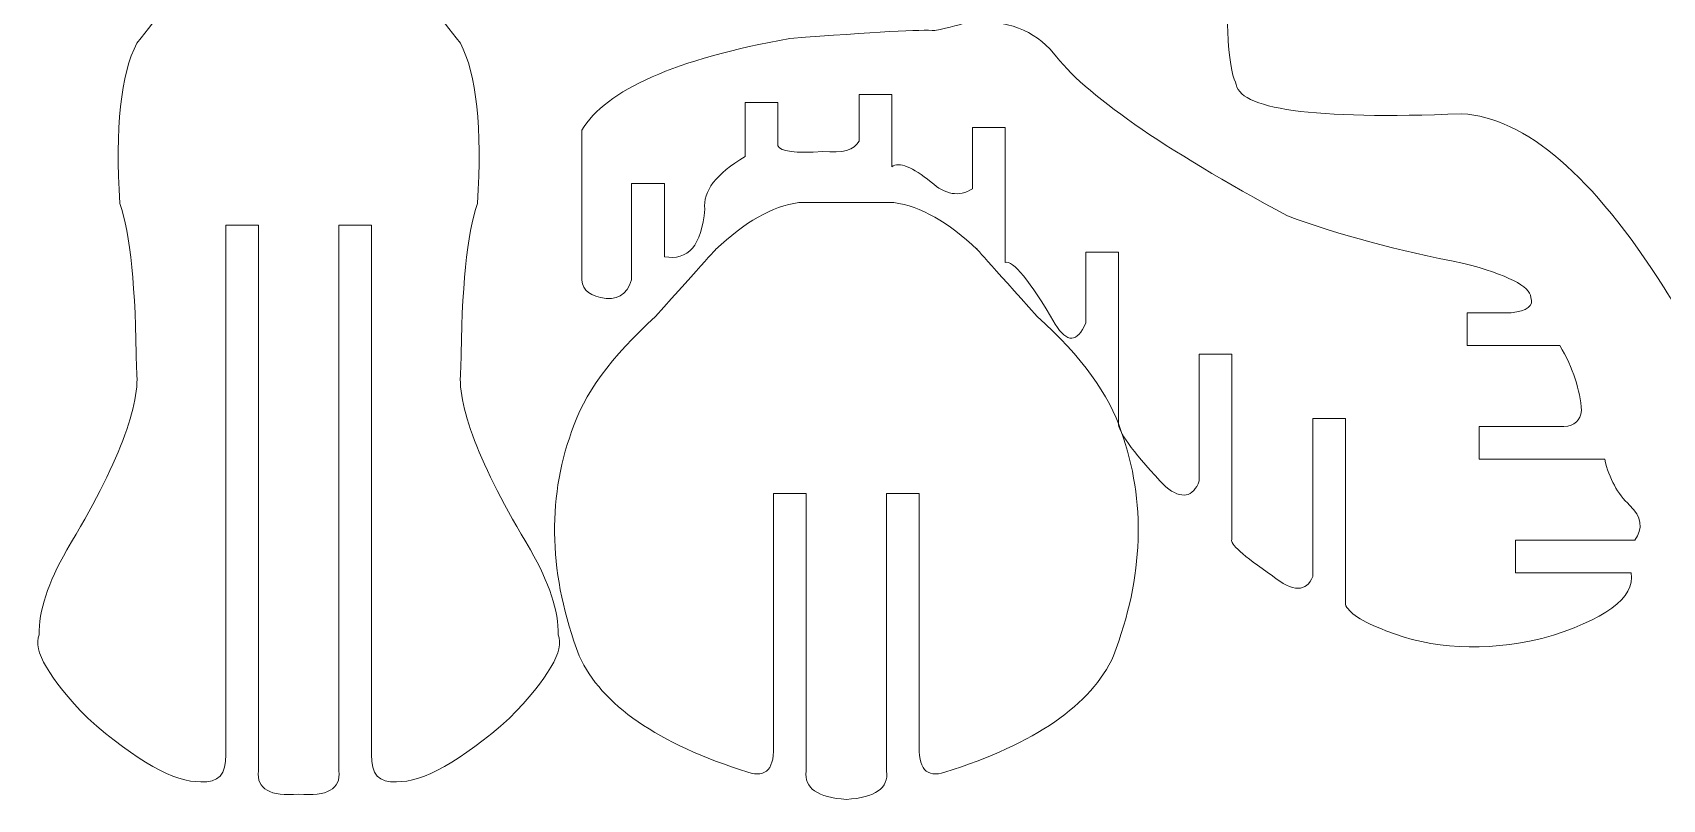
# Model space of a CAD drawing. Header units: inches. Extents: x -288 to 1, y -75 to 219.
# Drawn here: x -287.5 to -149.5, y -74.2 to -9.2 of the extents above; entities that cross this region are included whole.
import ezdxf

# ---------------------------------------------------------------- set-up
doc = ezdxf.new("R2010")
doc.units = ezdxf.units.IN
doc.header["$MEASUREMENT"] = 0
doc.layers.add('Layer 1', color=7, linetype='Continuous')

msp = doc.modelspace()

# ---------------------------------------------------------------- linework, layer by layer
at = {"layer": 'Layer 1', "color": 1, "lineweight": 9}
for points, knots in [([(-130.741, -70.9785), (-130.7276, -72.4037), (-131.575, -73.0919), (-133.2841, -73.044), (-133.2841, -73.044), (-135.0416, -72.74), (-138.0775, -70.2263), (-142.3916, -65.5033), (-142.3916, -65.5033), (-146.4327, -60.1809), (-147.9501, -53.9804), (-146.9435, -46.902), (-146.9435, -46.902), (-145.7624, -40.518), (-146.5604, -35.1553), (-149.3374, -30.8144), (-149.3374, -30.8144), (-155.3703, -21.3023), (-161.084, -16.3866), (-166.4784, -16.0672), (-166.4784, -16.0672), (-179.1187, -16.5783), (-185.5026, -15.6846), (-185.6303, -13.3862), (-185.6303, -13.3862), (-186.3006, -12.237), (-186.5241, -7.6406), (-186.3006, 0.403), (-186.3006, 0.403), (-186.0609, 1.4638), (-185.15, 2.5004), (-183.5682, 3.5129), (-183.5682, 3.5129), (-182.6894, 4.5694), (-182.0341, 5.6262), (-181.6028, 6.6825), (-181.6028, 6.6825), (-180.776, 7.6911), (-180.0689, 7.8995), (-179.4819, 7.3073)], [0, 0, 0, 0, 0.1, 0.1, 0.1, 0.10000001, 0.2, 0.2, 0.2, 0.20000001, 0.3, 0.3, 0.3, 0.30000001, 0.4, 0.4, 0.4, 0.40000001, 0.5, 0.5, 0.5, 0.50000001, 0.6, 0.6, 0.6, 0.60000001, 0.7, 0.7, 0.7, 0.70000001, 0.8, 0.8, 0.8, 0.80000001, 0.9, 0.9, 0.9, 0.90000001, 1, 1, 1, 1]), ([(-271.1711, -70.3516), (-271.101, -72.0165), (-271.8019, -72.7849), (-273.2739, -72.6569), (-273.2739, -72.6569), (-275.5106, -72.7211), (-278.7061, -70.9281), (-282.861, -67.2778), (-282.861, -67.2778), (-286.1526, -63.868), (-287.5267, -61.5147), (-286.9833, -60.2177), (-286.9833, -60.2177), (-286.9993, -58.2005), (-286.2164, -55.7991), (-284.6345, -53.0135), (-284.6345, -53.0135), (-280.2723, -45.7774), (-278.3069, -40.6543), (-278.7384, -37.6445), (-278.7384, -37.6445), (-278.7863, -30.8409), (-279.2499, -26.1819), (-280.1287, -23.6684), (-280.1287, -23.6684), (-280.5437, -17.2487), (-280.0645, -12.718), (-278.6906, -10.0764), (-278.6906, -10.0764), (-276.7571, -7.6754), (-275.8781, -6.3624), (-276.0541, -6.1382), (-276.0541, -6.1382), (-276.0698, -5.0815), (-275.5426, -3.961), (-274.4723, -2.7761), (-274.4723, -2.7761), (-270.9216, 2.4747), (-267.7613, 4.9724), (-264.9915, 4.7163)], [0, 0, 0, 0, 0.1, 0.1, 0.1, 0.10000001, 0.2, 0.2, 0.2, 0.20000001, 0.3, 0.3, 0.3, 0.30000001, 0.4, 0.4, 0.4, 0.40000001, 0.5, 0.5, 0.5, 0.50000001, 0.6, 0.6, 0.6, 0.60000001, 0.7, 0.7, 0.7, 0.70000001, 0.8, 0.8, 0.8, 0.80000001, 0.9, 0.9, 0.9, 0.90000001, 1, 1, 1, 1]), ([(-258.8119, -70.3516), (-258.8819, -72.0165), (-258.1811, -72.7849), (-256.7091, -72.6569), (-256.7091, -72.6569), (-254.4723, -72.7211), (-251.2768, -70.9281), (-247.122, -67.2778), (-247.122, -67.2778), (-243.8304, -63.868), (-242.4563, -61.5147), (-242.9997, -60.2177), (-242.9997, -60.2177), (-242.9837, -58.2005), (-243.7665, -55.7991), (-245.3485, -53.0135), (-245.3485, -53.0135), (-249.7106, -45.7774), (-251.676, -40.6543), (-251.2445, -37.6445), (-251.2445, -37.6445), (-251.1967, -30.8409), (-250.733, -26.1819), (-249.8543, -23.6684), (-249.8543, -23.6684), (-249.4393, -17.2487), (-249.9185, -12.718), (-251.2924, -10.0764), (-251.2924, -10.0764), (-253.2259, -7.6754), (-254.1049, -6.3624), (-253.9289, -6.1382), (-253.9289, -6.1382), (-253.9132, -5.0815), (-254.4404, -3.961), (-255.5107, -2.7761), (-255.5107, -2.7761), (-259.0614, 2.4747), (-262.2217, 4.9724), (-264.9915, 4.7163)], [0, 0, 0, 0, 0.1, 0.1, 0.1, 0.10000001, 0.2, 0.2, 0.2, 0.20000001, 0.3, 0.3, 0.3, 0.30000001, 0.4, 0.4, 0.4, 0.40000001, 0.5, 0.5, 0.5, 0.50000001, 0.6, 0.6, 0.6, 0.60000001, 0.7, 0.7, 0.7, 0.70000001, 0.8, 0.8, 0.8, 0.80000001, 0.9, 0.9, 0.9, 0.90000001, 1, 1, 1, 1]), ([(-223.3771, -9.6819), (-216.2273, -9.1393), (-212.1417, -8.9158), (-211.1199, -9.0116), (-211.1199, -9.0116), (-209.8431, -8.7442), (-208.8409, -8.4843), (-208.114, -8.2328), (-208.114, -8.2328), (-205.0242, -8.1048), (-202.6707, -8.9997), (-201.0539, -10.9172), (-201.0539, -10.9172), (-198.48, -14.3739), (-191.8763, -18.9737), (-181.2431, -24.7162), (-181.2431, -24.7162), (-176.902, -26.3121), (-171.9225, -27.6528), (-166.3046, -28.7381), (-166.3046, -28.7381), (-162.5994, -29.7077), (-160.7025, -30.6704), (-160.6143, -31.6252), (-160.6143, -31.6252), (-160.3741, -32.344), (-160.9343, -32.7755), (-162.2952, -32.9196)], [0, 0, 0, 0, 0.14285714, 0.14285714, 0.14285714, 0.14285715, 0.28571429, 0.28571429, 0.28571429, 0.2857143, 0.42857143, 0.42857143, 0.42857143, 0.42857144, 0.57142857, 0.57142857, 0.57142857, 0.57142858, 0.71428571, 0.71428571, 0.71428571, 0.71428572, 0.85714286, 0.85714286, 0.85714286, 0.85714287, 1, 1, 1, 1]), ([(-227.181, -19.6894), (-227.181, -19.6894), (-227.181, -15.1046), (-227.181, -15.1046), (-227.181, -15.1046), (-227.181, -15.1046), (-224.4126, -15.1046), (-224.4126, -15.1046), (-224.4126, -15.1046), (-224.4126, -15.1046), (-224.4126, -18.7787), (-224.4126, -18.7787)], [0, 0, 0, 0, 0.33333333, 0.33333333, 0.33333333, 0.33333334, 0.66666667, 0.66666667, 0.66666667, 0.66666668, 1, 1, 1, 1]), ([(-217.5274, -18.395), (-217.5274, -18.395), (-217.5274, -14.4335), (-217.5274, -14.4335), (-217.5274, -14.4335), (-217.5274, -14.4335), (-214.759, -14.4335), (-214.759, -14.4335), (-214.759, -14.4335), (-214.759, -14.4335), (-214.759, -20.5522), (-214.759, -20.5522)], [0, 0, 0, 0, 0.33333333, 0.33333333, 0.33333333, 0.33333334, 0.66666667, 0.66666667, 0.66666667, 0.66666668, 1, 1, 1, 1]), ([(-236.7868, -30.1392), (-237.193, -31.4331), (-238.0754, -31.9289), (-239.434, -31.6252), (-239.434, -31.6252), (-240.5387, -31.3977), (-241.0672, -30.7893), (-241.0191, -29.8), (-241.0191, -29.8), (-241.0191, -24.9186), (-241.0193, -22.3379), (-241.0191, -17.4563)], [0, 0, 0, 0, 0.33333333, 0.33333333, 0.33333333, 0.33333334, 0.66666667, 0.66666667, 0.66666667, 0.66666668, 1, 1, 1, 1]), ([(-207.9219, -22.4216), (-207.9219, -22.4216), (-207.9219, -17.2138), (-207.9219, -17.2138), (-207.9219, -17.2138), (-207.9219, -17.2138), (-205.1534, -17.2138), (-205.1534, -17.2138), (-205.1534, -17.2138), (-205.1534, -17.2138), (-205.1534, -28.6532), (-205.1534, -28.6532)], [0, 0, 0, 0, 0.33333333, 0.33333333, 0.33333333, 0.33333334, 0.66666667, 0.66666667, 0.66666667, 0.66666668, 1, 1, 1, 1]), ([(-217.5274, -18.395), (-217.9118, -19.13), (-218.9364, -19.4178), (-220.6013, -19.258), (-220.6013, -19.258), (-222.917, -19.4176), (-224.1874, -19.258), (-224.4126, -18.7787)], [0, 0, 0, 0, 0.5, 0.5, 0.5, 0.50000001, 1, 1, 1, 1]), ([(-227.181, -19.6894), (-229.6307, -21.1433), (-230.7674, -22.6295), (-230.591, -24.1476), (-230.591, -24.1476), (-230.8577, -27.215), (-232, -28.557), (-234.0183, -28.174)], [0, 0, 0, 0, 0.5, 0.5, 0.5, 0.50000001, 1, 1, 1, 1]), ([(-207.9219, -22.4216), (-209.0587, -23.1246), (-210.2273, -22.9331), (-211.4278, -21.8465), (-211.4278, -21.8465), (-213.0071, -20.5522), (-214.1174, -20.1207), (-214.759, -20.5522)], [0, 0, 0, 0, 0.5, 0.5, 0.5, 0.50000001, 1, 1, 1, 1]), ([(-236.7868, -30.1392), (-236.7868, -30.1392), (-236.7868, -21.9592), (-236.7868, -21.9592), (-236.7868, -21.9592), (-236.7868, -21.9592), (-234.0183, -21.9592), (-234.0183, -21.9592), (-234.0183, -21.9592), (-234.0183, -21.9592), (-234.0183, -28.174), (-234.0183, -28.174)], [0, 0, 0, 0, 0.33333333, 0.33333333, 0.33333333, 0.33333334, 0.66666667, 0.66666667, 0.66666667, 0.66666668, 1, 1, 1, 1]), ([(-224.7773, -69.3504), (-224.6426, -71.5282), (-225.3647, -72.3604), (-226.9436, -71.8478), (-226.9436, -71.8478), (-234.5816, -69.4306), (-239.3431, -66.1485), (-241.2283, -62.0021), (-241.2283, -62.0021), (-243.784, -55.2374), (-243.9978, -48.8964), (-241.8692, -42.98), (-241.8692, -42.98), (-240.893, -39.8935), (-238.5221, -36.6444), (-234.7571, -33.2333), (-234.7571, -33.2333), (-230.8906, -28.9109), (-229.1967, -27.0216), (-229.6759, -27.566), (-229.6759, -27.566), (-227.2315, -25.2448), (-224.8826, -23.916), (-222.6297, -23.5797), (-222.6297, -23.5797), (-221.2866, -23.5797), (-219.943, -23.5797), (-218.5995, -23.5797)], [0, 0, 0, 0, 0.14285714, 0.14285714, 0.14285714, 0.14285715, 0.28571429, 0.28571429, 0.28571429, 0.2857143, 0.42857143, 0.42857143, 0.42857143, 0.42857144, 0.57142857, 0.57142857, 0.57142857, 0.57142858, 0.71428571, 0.71428571, 0.71428571, 0.71428572, 0.85714286, 0.85714286, 0.85714286, 0.85714287, 1, 1, 1, 1]), ([(-212.4216, -69.3504), (-212.5563, -71.5282), (-211.8342, -72.3604), (-210.2553, -71.8478), (-210.2553, -71.8478), (-202.6173, -69.4306), (-197.8558, -66.1485), (-195.9706, -62.0021), (-195.9706, -62.0021), (-193.4149, -55.2374), (-193.2012, -48.8964), (-195.3297, -42.98), (-195.3297, -42.98), (-196.306, -39.8935), (-198.6768, -36.6444), (-202.4418, -33.2333), (-202.4418, -33.2333), (-206.3084, -28.9109), (-208.0023, -27.0216), (-207.5231, -27.566), (-207.5231, -27.566), (-209.9675, -25.2448), (-212.3163, -23.916), (-214.5692, -23.5797), (-214.5692, -23.5797), (-215.9124, -23.5797), (-217.2559, -23.5797), (-218.5995, -23.5797)], [0, 0, 0, 0, 0.14285714, 0.14285714, 0.14285714, 0.14285715, 0.28571429, 0.28571429, 0.28571429, 0.2857143, 0.42857143, 0.42857143, 0.42857143, 0.42857144, 0.57142857, 0.57142857, 0.57142857, 0.57142858, 0.71428571, 0.71428571, 0.71428571, 0.71428572, 0.85714286, 0.85714286, 0.85714286, 0.85714287, 1, 1, 1, 1]), ([(-271.1711, -70.3512), (-271.1711, -70.3512), (-271.1711, -25.498), (-271.1711, -25.498), (-271.1711, -25.498), (-271.1711, -25.498), (-268.4019, -25.498), (-268.4019, -25.498), (-268.4019, -25.498), (-268.4019, -25.498), (-268.4019, -71.7442), (-268.4019, -71.7442)], [0, 0, 0, 0, 0.33333333, 0.33333333, 0.33333333, 0.33333334, 0.66666667, 0.66666667, 0.66666667, 0.66666668, 1, 1, 1, 1]), ([(-261.5811, -71.7442), (-261.5811, -71.7442), (-261.5811, -25.498), (-261.5811, -25.498), (-261.5811, -25.498), (-261.5811, -25.498), (-258.8119, -25.498), (-258.8119, -25.498), (-258.8119, -25.498), (-258.8119, -25.498), (-258.8119, -70.3512), (-258.8119, -70.3512)], [0, 0, 0, 0, 0.33333333, 0.33333333, 0.33333333, 0.33333334, 0.66666667, 0.66666667, 0.66666667, 0.66666668, 1, 1, 1, 1]), ([(-198.3161, -33.7824), (-199.0528, -35.4763), (-199.9174, -35.5082), (-200.91, -33.8783), (-200.91, -33.8783), (-203.0813, -30.1869), (-204.4957, -28.4453), (-205.1534, -28.6532)], [0, 0, 0, 0, 0.5, 0.5, 0.5, 0.50000001, 1, 1, 1, 1]), ([(-198.3161, -33.7824), (-198.3161, -33.7824), (-198.3161, -27.7997), (-198.3161, -27.7997), (-198.3161, -27.7997), (-198.3161, -27.7997), (-195.5477, -27.7997), (-195.5477, -27.7997), (-195.5477, -27.7997), (-195.5477, -27.7997), (-195.5477, -42.4107), (-195.5477, -42.4107)], [0, 0, 0, 0, 0.33333333, 0.33333333, 0.33333333, 0.33333334, 0.66666667, 0.66666667, 0.66666667, 0.66666668, 1, 1, 1, 1]), ([(-158.165, -35.688), (-158.165, -35.688), (-166.0236, -35.688), (-166.0236, -35.688), (-166.0236, -35.688), (-166.0236, -35.688), (-166.0236, -32.9196), (-166.0236, -32.9196), (-166.0236, -32.9196), (-166.0236, -32.9196), (-162.2952, -32.9196), (-162.2952, -32.9196)], [0, 0, 0, 0, 0.33333333, 0.33333333, 0.33333333, 0.33333334, 0.66666667, 0.66666667, 0.66666667, 0.66666668, 1, 1, 1, 1]), ([(-158.165, -35.688), (-157.0441, -37.633), (-156.4357, -39.4748), (-156.3398, -41.2125), (-156.3398, -41.2125), (-156.42, -42.0393), (-156.9161, -42.4907), (-157.8285, -42.5664)], [0, 0, 0, 0, 0.5, 0.5, 0.5, 0.50000001, 1, 1, 1, 1]), ([(-188.7106, -47.1564), (-188.7106, -47.1564), (-188.7106, -36.4282), (-188.7106, -36.4282), (-188.7106, -36.4282), (-188.7106, -36.4282), (-185.9421, -36.4282), (-185.9421, -36.4282), (-185.9421, -36.4282), (-185.9421, -36.4282), (-185.9421, -52.1452), (-185.9421, -52.1452)], [0, 0, 0, 0, 0.33333333, 0.33333333, 0.33333333, 0.33333334, 0.66666667, 0.66666667, 0.66666667, 0.66666668, 1, 1, 1, 1]), ([(-188.7106, -47.1564), (-189.239, -48.5786), (-190.1836, -48.7543), (-191.5443, -47.6837), (-191.5443, -47.6837), (-194.1161, -44.9674), (-195.4507, -43.2098), (-195.5477, -42.4107)], [0, 0, 0, 0, 0.5, 0.5, 0.5, 0.50000001, 1, 1, 1, 1]), ([(-179.1051, -55.2574), (-179.1051, -55.2574), (-179.1051, -41.8927), (-179.1051, -41.8927), (-179.1051, -41.8927), (-179.1051, -41.8927), (-176.3366, -41.8927), (-176.3366, -41.8927), (-176.3366, -41.8927), (-176.3366, -41.8927), (-176.3366, -57.6098), (-176.3366, -57.6098)], [0, 0, 0, 0, 0.33333333, 0.33333333, 0.33333333, 0.33333334, 0.66666667, 0.66666667, 0.66666667, 0.66666668, 1, 1, 1, 1]), ([(-154.3707, -45.3348), (-154.3707, -45.3348), (-165.0101, -45.3348), (-165.0101, -45.3348), (-165.0101, -45.3348), (-165.0101, -45.3348), (-165.0101, -42.5664), (-165.0101, -42.5664), (-165.0101, -42.5664), (-165.0101, -42.5664), (-157.8285, -42.5664), (-157.8285, -42.5664)], [0, 0, 0, 0, 0.33333333, 0.33333333, 0.33333333, 0.33333334, 0.66666667, 0.66666667, 0.66666667, 0.66666668, 1, 1, 1, 1]), ([(-154.3707, -45.3348), (-153.9863, -46.9803), (-153.2817, -48.2748), (-152.2573, -49.2176), (-152.2573, -49.2176), (-151.2487, -50.2044), (-151.1045, -51.1987), (-151.8251, -52.2013)], [0, 0, 0, 0, 0.5, 0.5, 0.5, 0.50000001, 1, 1, 1, 1]), ([(-224.7773, -69.3504), (-224.7773, -69.3504), (-224.7773, -48.2405), (-224.7773, -48.2405), (-224.7773, -48.2405), (-224.7773, -48.2405), (-222.0089, -48.2405), (-222.0089, -48.2405), (-222.0089, -48.2405), (-222.0089, -48.2405), (-222.0089, -71.7518), (-222.0089, -71.7518)], [0, 0, 0, 0, 0.33333333, 0.33333333, 0.33333333, 0.33333334, 0.66666667, 0.66666667, 0.66666667, 0.66666668, 1, 1, 1, 1]), ([(-215.1901, -71.7518), (-215.1901, -71.7518), (-215.1901, -48.2405), (-215.1901, -48.2405), (-215.1901, -48.2405), (-215.1901, -48.2405), (-212.4216, -48.2405), (-212.4216, -48.2405), (-212.4216, -48.2405), (-212.4216, -48.2405), (-212.4216, -69.3504), (-212.4216, -69.3504)], [0, 0, 0, 0, 0.33333333, 0.33333333, 0.33333333, 0.33333334, 0.66666667, 0.66666667, 0.66666667, 0.66666668, 1, 1, 1, 1]), ([(-179.1051, -55.2574), (-179.6335, -56.6158), (-180.7703, -56.5998), (-182.515, -55.2095), (-182.515, -55.2095), (-185.0227, -53.4824), (-186.1652, -52.4609), (-185.9421, -52.1452)], [0, 0, 0, 0, 0.5, 0.5, 0.5, 0.50000001, 1, 1, 1, 1]), ([(-152.1322, -54.9698), (-152.1322, -54.9698), (-161.9267, -54.9698), (-161.9267, -54.9698), (-161.9267, -54.9698), (-161.9267, -54.9698), (-161.9267, -52.2013), (-161.9267, -52.2013), (-161.9267, -52.2013), (-161.9267, -52.2013), (-151.8251, -52.2013), (-151.8251, -52.2013)], [0, 0, 0, 0, 0.33333333, 0.33333333, 0.33333333, 0.33333334, 0.66666667, 0.66666667, 0.66666667, 0.66666668, 1, 1, 1, 1]), ([(-152.1322, -54.9698), (-151.7811, -57.0827), (-154.3027, -58.9366), (-159.6974, -60.5304), (-159.6974, -60.5304), (-164.6128, -61.6472), (-169.0178, -61.4238), (-172.912, -59.8599), (-172.912, -59.8599), (-174.9691, -59.0752), (-176.1106, -58.3252), (-176.3366, -57.6098)], [0, 0, 0, 0, 0.33333333, 0.33333333, 0.33333333, 0.33333334, 0.66666667, 0.66666667, 0.66666667, 0.66666668, 1, 1, 1, 1])]:
    msp.add_open_spline(points, degree=3, knots=knots, dxfattribs=at)
for points in [[(-241.0191, -17.4563), (-238.9544, -14.0228), (-233.0736, -11.4315), (-223.3771, -9.6819)], [(-264.9915, -73.7135), (-267.4197, -73.9216), (-268.5566, -73.2651), (-268.4019, -71.7444)], [(-264.9915, -73.7135), (-262.5632, -73.9216), (-261.4264, -73.2651), (-261.5811, -71.7444)], [(-218.5995, -74.1532), (-221.047, -73.9934), (-222.1834, -73.1931), (-222.0089, -71.7518)], [(-218.5995, -74.1532), (-216.1519, -73.9934), (-215.0155, -73.1931), (-215.1901, -71.7518)]]:
    msp.add_open_spline(points, degree=3, dxfattribs=at)

doc.saveas('drawing.dxf')
